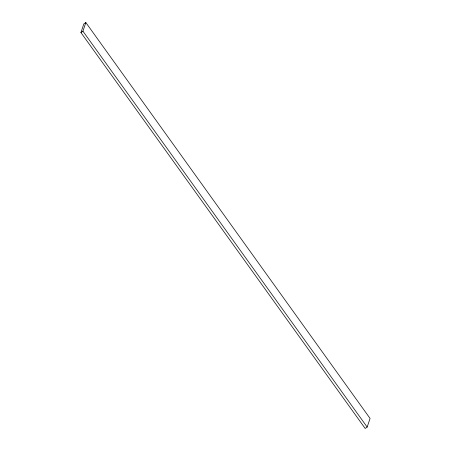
<?xml version="1.0" encoding="UTF-8"?>
<svg xmlns="http://www.w3.org/2000/svg" width="451" height="451" viewBox="0 0 451 451"><rect width="100%" height="100%" fill="white"/><g stroke="black" fill="none" stroke-linecap="round" stroke-linejoin="round"><path stroke-width="0.68" d="M80.926 32.551L83.841 23.931L85.837 22.55L370.074 418.449L367.159 427.069L365.163 428.45L80.926 32.551L82.916 31.175L85.837 22.55M82.916 31.175L367.159 427.069"/></g></svg>
